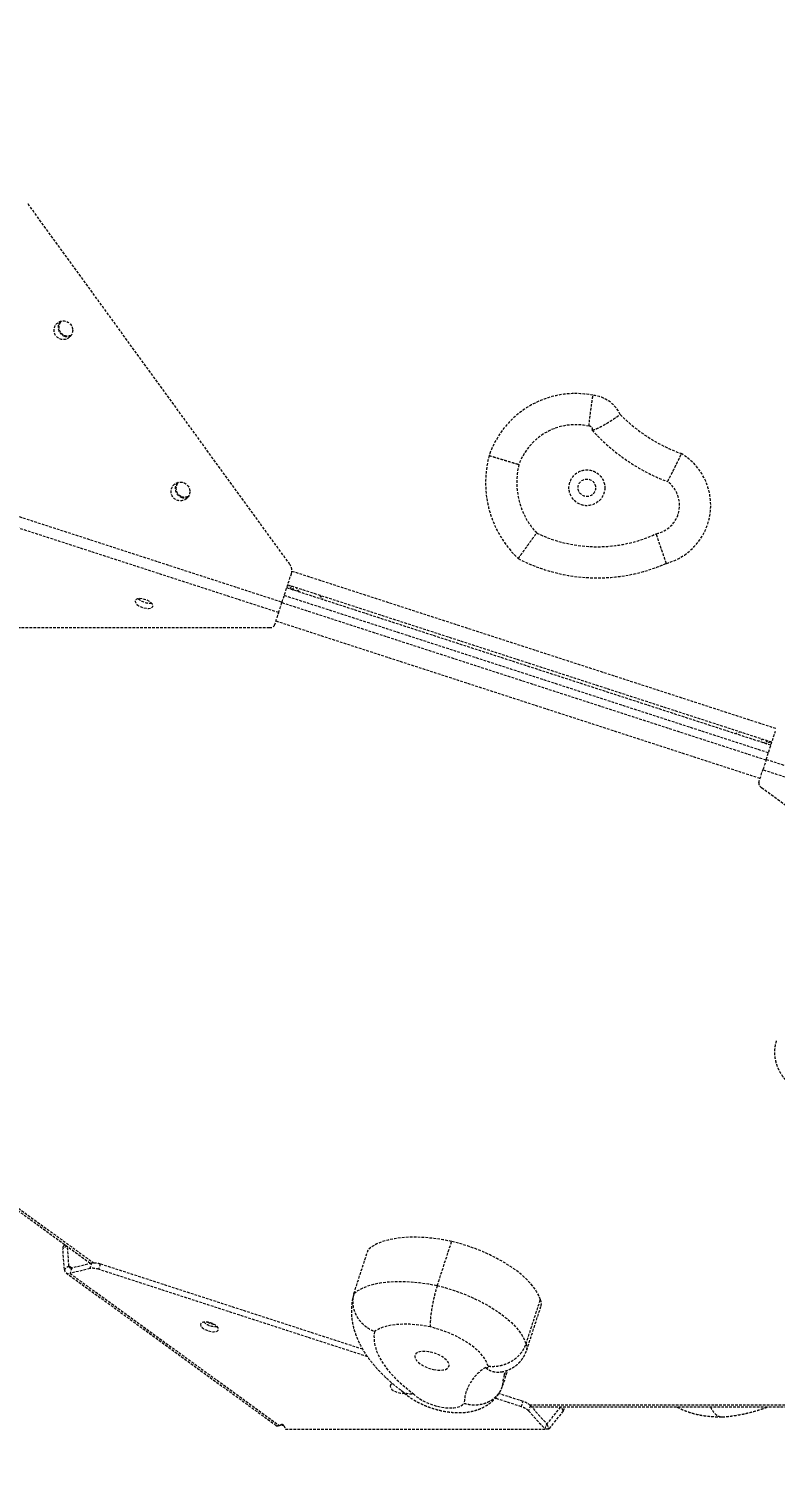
# Model space of a CAD drawing. Header units: millimetres. Extents: x -6061 to 5100, y -3651 to 3328.
# Drawn here: x 1292 to 1652, y -466 to 221 of the extents above; entities that cross this region are included whole.
import ezdxf

# ---------------------------------------------------------------- set-up
doc = ezdxf.new("R2010")
doc.units = ezdxf.units.MM
doc.linetypes.add('HIDDEN', pattern=[1.905, 1.27, -0.635])
for name, color, linetype in [('DIKOM_ОБЪЕКТ', 7, 'Continuous'), ('DIKOM_РАЗМЕР_ЗОНА', 7, 'Continuous'), ('DIKOM_РАЗМЕР_ОБЪЕКТА', 7, 'Continuous')]:
    doc.layers.add(name, color=color, linetype=linetype)
doc.styles.add('style1', font='arialbd.ttf', dxfattribs={"width": 0.8})
doc.dimstyles.new('1-50', dxfattribs={"dimtxt": 300, "dimasz": 200, "dimexe": 100, "dimexo": 0, "dimgap": 100, "dimtad": 1, "dimtxsty": 'style1', "dimcen": 200, "dimclrd": 7, "dimclre": 7, "dimclrt": 7, "dimadec": 1, "dimazin": 2, "dimtfac": 1, "dimtmove": 0, "dimatfit": 2, "dimfxl": 0, "dimlwd": 25, "dimlwe": 18, "dimarcsym": 0})

# ---------------------------------------------------------------- blocks, each defined once
blk = doc.blocks.new('*D0')
at = {"layer": 'Defpoints', "color": 0, "transparency": 16777216}
for p in [(3244.44, 1090.08), (-2954.24, -571.35), (3244.44, -1487.03)]:
    blk.add_point(p, dxfattribs=at)
at = {"layer": 'DIKOM_РАЗМЕР_ОБЪЕКТА', "color": 7, "lineweight": 18, "transparency": 16777216}
for p, q in [((3244.44, 1090.08), (3244.44, -1587.03)), ((-2954.24, -571.35), (-2954.24, -1587.03))]:
    blk.add_line(p, q, dxfattribs=at)
at = {"layer": 'DIKOM_РАЗМЕР_ОБЪЕКТА', "color": 7, "lineweight": 25, "transparency": 16777216}
blk.add_line((-2754.24, -1487.03), (3044.44, -1487.03), dxfattribs=at)
at = {"layer": 'DIKOM_РАЗМЕР_ОБЪЕКТА', "color": 7, "transparency": 16777216}
for points in [[(-2754.24, -1453.69), (-2754.24, -1520.36), (-2954.24, -1487.03)], [(3044.44, -1453.69), (3044.44, -1520.36), (3244.44, -1487.03)]]:
    blk.add_solid(points, dxfattribs=at)
at = {"layer": 'DIKOM_РАЗМЕР_ОБЪЕКТА', "color": 7, "transparency": 16777216, "insert": (279.31, -1118.98), "char_height": 300, "attachment_point": 5, "style": 'style1'}
blk.add_mtext('{\\fArial|b0|i0|c204|p34;\\H1.75x;6200}', dxfattribs=at)
blk = doc.blocks.new('*D1')
at = {"layer": 'Defpoints', "color": 0, "transparency": 16777216}
for p in [(2324.34, 3327.92), (-5419.16, -2822.08), (-1808.64, -2822.08)]:
    blk.add_point(p, dxfattribs=at)
at = {"layer": 'DIKOM_РАЗМЕР_ЗОНА', "color": 7, "lineweight": 18, "transparency": 16777216}
for p, q in [((2324.34, 3327.92), (-5519.16, 3327.92)), ((-1808.64, -2822.08), (-5519.16, -2822.08))]:
    blk.add_line(p, q, dxfattribs=at)
at = {"layer": 'DIKOM_РАЗМЕР_ЗОНА', "color": 7, "lineweight": 25, "transparency": 16777216}
blk.add_line((-5419.16, 3127.92), (-5419.16, -2622.08), dxfattribs=at)
at = {"layer": 'DIKOM_РАЗМЕР_ЗОНА', "color": 7, "transparency": 16777216}
for points in [[(-5452.49, 3127.92), (-5385.83, 3127.92), (-5419.16, 3327.92)], [(-5452.49, -2622.08), (-5385.83, -2622.08), (-5419.16, -2822.08)]]:
    blk.add_solid(points, dxfattribs=at)
at = {"layer": 'DIKOM_РАЗМЕР_ЗОНА', "color": 7, "transparency": 16777216, "insert": (-5787.21, -178.18), "char_height": 300, "attachment_point": 5, "rotation": 90, "style": 'style1'}
blk.add_mtext('{\\fArial|b0|i0|c204|p34;\\H1.75x;6150}', dxfattribs=at)
blk = doc.blocks.new('*D2')
at = {"layer": 'Defpoints', "color": 0, "transparency": 16777216}
for p in [(5097.78, 1174.32), (-4808.91, -571.39), (5097.78, -3550.63)]:
    blk.add_point(p, dxfattribs=at)
at = {"layer": 'DIKOM_РАЗМЕР_ЗОНА', "color": 7, "lineweight": 18, "transparency": 16777216}
for p, q in [((5097.78, 1174.32), (5097.78, -3650.63)), ((-4808.91, -571.39), (-4808.91, -3650.63))]:
    blk.add_line(p, q, dxfattribs=at)
at = {"layer": 'DIKOM_РАЗМЕР_ЗОНА', "color": 7, "lineweight": 25, "transparency": 16777216}
blk.add_line((-4608.91, -3550.63), (4897.78, -3550.63), dxfattribs=at)
at = {"layer": 'DIKOM_РАЗМЕР_ЗОНА', "color": 7, "transparency": 16777216}
for points in [[(-4608.91, -3517.3), (-4608.91, -3583.96), (-4808.91, -3550.63)], [(4897.78, -3517.3), (4897.78, -3583.96), (5097.78, -3550.63)]]:
    blk.add_solid(points, dxfattribs=at)
at = {"layer": 'DIKOM_РАЗМЕР_ЗОНА', "color": 7, "transparency": 16777216, "insert": (864.15, -3182.58), "char_height": 300, "attachment_point": 5, "style": 'style1'}
blk.add_mtext('{\\fArial|b0|i0|c204|p34;\\H1.75x;9900}', dxfattribs=at)
blk = doc.blocks.new('*D3')
at = {"layer": 'Defpoints', "color": 0, "transparency": 16777216}
for p in [(-3174.2, 1527.92), (2804.07, 1527.92), (-2373.39, -1022.08)]:
    blk.add_point(p, dxfattribs=at)
at = {"layer": 'DIKOM_РАЗМЕР_ОБЪЕКТА', "color": 7, "lineweight": 18, "transparency": 16777216}
for p, q in [((2804.07, 1527.92), (-3274.2, 1527.92)), ((-2373.39, -1022.08), (-3274.2, -1022.08))]:
    blk.add_line(p, q, dxfattribs=at)
at = {"layer": 'DIKOM_РАЗМЕР_ОБЪЕКТА', "color": 7, "lineweight": 25, "transparency": 16777216}
blk.add_line((-3174.2, -822.08), (-3174.2, 1327.92), dxfattribs=at)
at = {"layer": 'DIKOM_РАЗМЕР_ОБЪЕКТА', "color": 7, "transparency": 16777216}
for points in [[(-3207.54, 1327.92), (-3140.87, 1327.92), (-3174.2, 1527.92)], [(-3207.54, -822.08), (-3140.87, -822.08), (-3174.2, -1022.08)]]:
    blk.add_solid(points, dxfattribs=at)
at = {"layer": 'DIKOM_РАЗМЕР_ОБЪЕКТА', "color": 7, "transparency": 16777216, "insert": (-3542.25, 166.98), "char_height": 300, "attachment_point": 5, "rotation": 90, "style": 'style1'}
blk.add_mtext('{\\fArial|b0|i0|c204|p34;\\H1.75x;2550}', dxfattribs=at)

msp = doc.modelspace()

# ---------------------------------------------------------------- linework, layer by layer
at = {"layer": 'DIKOM_ОБЪЕКТ', "color": 7, "linetype": 'HIDDEN', "lineweight": 15}
for p, q in [((1417.672, -36.775), (1291.409, 137.027)), ((1307.162, 79.876), (1307.661, 80.445)), ((1363.591, 2.213), (1364.086, 2.777)), ((1274.569, -9.606), (1413.95, -54.898)), ((1412.291, -60.002), (1272.91, -14.71)), ((1413.95, -54.898), (1418.382, -41.259)), ((1418.621, -39.956), (1652.175, -115.842)), ((1649.382, -123.869), (1416.162, -48.091)), ((1649.845, -122.445), (1416.625, -46.667)), ((1418.614, -48.888), (1417.117, -46.827)), ((1419.81, -49.276), (1418.312, -47.216)), ((1422.232, -50.063), (1420.735, -48.003)), ((1648.187, -127.549), (1414.966, -51.771)), ((1432.061, -51.683), (1433.558, -53.743)), ((1410.31, -66.1), (1412.291, -60.002)), ((1413.86, -55.174), (1647.081, -130.952)), ((1225.585, -67.172), (1407.791, -67.183)), ((1644.179, -139.884), (1410.958, -64.105)), ((1631.986, -118.217), (1634.409, -117.43)), ((1645.735, -121.11), (1643.312, -121.897)), ((1648.157, -121.897), (1645.735, -122.684)), ((1649.353, -122.285), (1646.93, -123.072)), ((1647.171, -130.676), (1651.602, -117.037)), ((1647.171, -130.676), (1786.555, -175.96)), ((1643.531, -141.878), (1645.513, -135.78)), ((1784.896, -181.064), (1645.513, -135.78)), ((1644.933, -144.235), (1792.346, -251.324)), ((1153.988, -251.611), (1321.745, -373.494)), ((1154.327, -250.565), (1323.203, -373.261)), ((1309.363, -364.497), (1308.802, -364.904)), ((1488.7, -384.129), (1495.61, -362.863)), ((1310.175, -365.087), (1308.3, -366.449)), ((1309.056, -376.319), (1308.3, -366.449)), ((1311.227, -374.742), (1310.506, -365.328)), ((1448.524, -387.978), (1455.434, -366.712)), ((1311.227, -374.742), (1309.056, -376.319)), ((1309.871, -378.019), (1410.958, -451.46)), ((1312.569, -375.717), (1311.227, -374.742)), ((1312.568, -375.717), (1311.739, -378.269)), ((1321.359, -375.939), (1311.739, -378.269)), ((1311.739, -378.269), (1412.6, -451.546)), ((1322.188, -373.387), (1312.568, -375.717)), ((1321.359, -375.939), (1322.188, -373.387)), ((1326.32, -373.76), (1325.491, -376.312)), ((1455.085, -418.417), (1325.491, -376.312)), ((1452.751, -414.837), (1326.32, -373.76)), ((1531.431, -412.22), (1538.341, -390.954)), ((1531.755, -415.282), (1538.665, -394.015)), ((1520.167, -432.496), (1522.651, -424.851)), ((1529.209, -442.5), (1516.625, -438.411)), ((1530.038, -439.948), (1518.341, -436.147)), ((1529.209, -442.5), (1530.038, -439.948)), ((1533.521, -441.984), (1532.692, -444.536)), ((1532.692, -444.536), (1540.637, -453.302)), ((1533.1, -441.577), (1742.013, -441.577)), ((1533.521, -441.984), (1541.466, -450.75)), ((1534.099, -442.622), (1741.673, -442.622)), ((1547.98, -442.622), (1541.519, -450.75)), ((1549.318, -444.535), (1542.348, -453.302)), ((1549.318, -444.535), (1548.696, -442.622)), ((1549.746, -443.08), (1549.597, -442.622)), ((1412.6, -451.546), (1413.443, -451.13)), ((1414.678, -451.531), (1415.612, -453.307)), ((1415.612, -453.307), (1540.637, -453.302)), ((1540.637, -453.302), (1541.466, -450.75)), ((1542.348, -453.302), (1540.637, -453.302)), ((1541.519, -450.75), (1541.466, -450.75)), ((1541.519, -450.75), (1542.348, -453.302))]:
    msp.add_line(p, q, dxfattribs=at)
at = {"layer": 'DIKOM_ОБЪЕКТ', "color": 7, "linetype": 'HIDDEN', "lineweight": 15, "flags": 128}
for points in [[(1351.449, -55.889), (1350.847, -55.216), (1349.967, -54.575), (1348.88, -54.019), (1347.674, -53.592), (1346.448, -53.328), (1345.299, -53.25), (1344.322, -53.364), (1343.595, -53.66), (1343.178, -54.114), (1343.104, -54.69), (1343.379, -55.341), (1343.98, -56.014), (1344.86, -56.655), (1345.947, -57.211), (1347.153, -57.639), (1348.379, -57.902), (1349.528, -57.98), (1350.505, -57.866), (1351.232, -57.57), (1351.649, -57.116), (1351.724, -56.54), (1351.449, -55.889)], [(1345.014, -53.262), (1345.041, -53.487), (1345.112, -53.713)], [(1412.291, -60.002), (1412.422, -59.601), (1412.581, -59.11), (1412.767, -58.539), (1412.975, -57.898), (1413.202, -57.199), (1413.443, -56.457), (1413.694, -55.685), (1413.95, -54.898)], [(1647.171, -130.676), (1646.915, -131.463), (1646.664, -132.235), (1646.423, -132.978), (1646.196, -133.676), (1645.988, -134.317), (1645.802, -134.888), (1645.643, -135.379), (1645.513, -135.78)], [(1495.61, -362.863), (1491.314, -362.053), (1487.087, -361.444), (1482.963, -361.043), (1478.975, -360.851), (1475.155, -360.871), (1471.533, -361.103), (1468.137, -361.544), (1464.996, -362.191), (1462.133, -363.038), (1459.572, -364.08), (1457.333, -365.308), (1455.434, -366.712)], [(1538.341, -390.954), (1537.577, -388.961), (1536.484, -386.925), (1535.068, -384.862), (1533.343, -382.788), (1531.322, -380.72), (1529.021, -378.676), (1526.459, -376.67), (1523.656, -374.721), (1520.636, -372.842), (1517.422, -371.05), (1514.04, -369.36), (1510.518, -367.783), (1506.885, -366.334), (1503.169, -365.025), (1499.4, -363.864), (1495.61, -362.863)], [(1448.524, -387.978), (1450.423, -386.575), (1452.662, -385.347), (1455.223, -384.305), (1458.086, -383.457), (1461.227, -382.81), (1464.623, -382.369), (1468.245, -382.138), (1472.066, -382.118), (1476.053, -382.309), (1480.177, -382.711), (1484.404, -383.319), (1488.7, -384.129)], [(1488.7, -384.129), (1492.49, -385.131), (1496.259, -386.291), (1499.975, -387.601), (1503.608, -389.05), (1507.13, -390.626), (1510.512, -392.317), (1513.726, -394.109), (1516.746, -395.987), (1519.549, -397.937), (1522.111, -399.942), (1524.412, -401.987), (1526.433, -404.054), (1528.159, -406.128), (1529.574, -408.191), (1530.667, -410.228), (1531.431, -412.22)], [(1374.777, -402.425), (1374.633, -402.98), (1374.839, -403.62), (1375.378, -404.293), (1376.208, -404.945), (1377.26, -405.522), (1378.449, -405.978), (1379.68, -406.276), (1380.852, -406.392), (1381.87, -406.317), (1382.652, -406.056), (1383.135, -405.63), (1383.279, -405.075), (1383.074, -404.435), (1382.534, -403.762), (1381.705, -403.111), (1380.652, -402.533), (1379.463, -402.077), (1378.232, -401.779), (1377.061, -401.663), (1376.042, -401.739), (1375.26, -402), (1374.777, -402.425)], [(1485.381, -404.074), (1482.009, -403.47), (1478.706, -403.046), (1475.505, -402.805), (1472.439, -402.75), (1469.537, -402.881), (1466.829, -403.198), (1464.342, -403.697), (1462.101, -404.373), (1460.128, -405.219), (1458.443, -406.227)], [(1513.185, -422.957), (1512.633, -421.334), (1511.741, -419.664), (1510.522, -417.968), (1508.99, -416.267), (1507.166, -414.582), (1505.071, -412.935), (1502.732, -411.347), (1500.178, -409.836), (1497.441, -408.423), (1494.557, -407.125), (1491.56, -405.958), (1488.489, -404.937), (1485.381, -404.074)], [(1458.443, -406.227), (1458.168, -408.46), (1458.241, -410.785), (1458.663, -413.19), (1459.432, -415.662), (1460.542, -418.188), (1461.988, -420.754), (1463.763, -423.346), (1465.856, -425.951), (1468.257, -428.554), (1470.952, -431.142), (1473.928, -433.701), (1477.168, -436.217)], [(1486.851, -424.535), (1488.498, -424.799), (1490.046, -424.881), (1491.433, -424.777), (1492.602, -424.492), (1493.505, -424.037), (1494.104, -423.43), (1494.376, -422.698), (1494.308, -421.869), (1493.905, -420.978), (1493.183, -420.061), (1492.17, -419.156), (1490.909, -418.299), (1489.451, -417.526), (1487.856, -416.869), (1486.189, -416.354), (1484.518, -416.002), (1482.912, -415.828), (1481.437, -415.839), (1480.152, -416.035), (1479.112, -416.407), (1478.357, -416.94), (1477.919, -417.613), (1477.816, -418.397), (1478.053, -419.262), (1478.618, -420.17), (1479.491, -421.086), (1480.633, -421.972), (1482, -422.791), (1483.534, -423.51), (1485.174, -424.099), (1486.851, -424.535)], [(1512.002, -423.615), (1512.348, -423.685), (1512.673, -423.705), (1512.953, -423.676), (1513.169, -423.599), (1513.307, -423.479), (1513.357, -423.325), (1513.315, -423.147), (1513.185, -422.957)], [(1466.079, -432.089), (1465.935, -432.644), (1466.141, -433.284), (1466.68, -433.957), (1467.51, -434.609), (1468.562, -435.186), (1469.751, -435.642), (1470.982, -435.94), (1472.154, -436.056), (1472.88, -436.024)], [(1467.251, -431.421), (1466.562, -431.664), (1466.079, -432.089)], [(1477.168, -436.217), (1478.484, -437.422), (1480.079, -438.581), (1481.908, -439.662), (1483.922, -440.635), (1486.065, -441.475), (1488.279, -442.157), (1490.503, -442.663), (1492.676, -442.98), (1494.739, -443.098), (1496.635, -443.015), (1498.312, -442.732), (1499.725, -442.258), (1500.834, -441.605), (1501.61, -440.792)]]:
    msp.add_lwpolyline(points, dxfattribs=at)
at = {"layer": 'DIKOM_ОБЪЕКТ', "color": 7, "linetype": 'HIDDEN', "lineweight": 15}
for centre, radius in [((1308.529, 76.03), 4.5), ((1560.755, 0.143), 8.627), ((1364.953, -1.639), 4.5), ((1560.755, 0.143), 4.225)]:
    msp.add_circle(centre, radius, dxfattribs=at)
for centre, radius, start, end in [((1310.499, 77.452), 4.5, 141.486176, 252), ((1310.499, 77.452), 4.125, 144, 298.17499), ((1310.499, 77.452), 4.5, 252, 290.163853), ((1555.257, 1.621), 43.904, 78.911667, 161.311209), ((1562.036, 28.407), 16.382, 25.432266, 84.167272), ((1632.941, 90.757), 78.79, 224.590804, 250.285703), ((1555.257, 1.621), 28.904, 76.892468, 160.352499), ((1562.036, 28.407), 1.382, 338.732981, 99.325061), ((1632.941, 90.757), 93.79, 222.076241, 249.175297), ((1562.505, 2.663), 50.545, 165.065466, 226.451808), ((1591.411, -8.272), 29.006, 285.298895, 58.973285), ((1562.505, 2.663), 35.545, 165.871205, 223.142813), ((1366.926, -0.214), 4.5, 141.514206, 252), ((1366.926, -0.214), 4.125, 143.965252, 298.129823), ((1591.411, -8.272), 14.006, 281.348724, 54.236216), ((1366.926, -0.214), 4.5, 252, 290.136422), ((1565.752, 39.432), 67.689, 244.461547, 294.821662), ((1565.752, 39.432), 82.689, 242.586998, 293.757625), ((1413.627, -39.714), 5, 341.998453, 35.997497), ((1350.162, -47.156), 8.264, 228.056835, 275.94009), ((1408.24, -64.757), 2.468, 259.516566, 327.02068), ((1645.996, -142.008), 2.468, 176.979563, 244.483398), ((1309.917, -366.121), 1.65, 132.49341, 191.495468), ((1311.069, -376.37), 2.013, 178.532979, 289.458148), ((1312.233, -374.768), 1.007, 178.53277, 289.458508), ((1322.721, -383.913), 8.09, 69.980907, 99.693956), ((1323.55, -381.362), 8.091, 69.982213, 99.69265), ((1534.782, -392.878), 4.046, 343.678825, 28.405323), ((1381.688, -395.619), 8.216, 227.903931, 276.095359), ((1382.525, -393.063), 9.768, 242.803498, 261.163234), ((1527.873, -414.145), 4.045, 343.67912, 28.407701), ((1522.691, -441.814), 21.106, 120.427666, 177.223923), ((1536.527, -432.174), 16.363, 162.114444, 181.126534), ((1527.725, -447.9), 8.282, 45.590728, 73.785204), ((1526.896, -450.452), 8.282, 45.590465, 73.78504), ((1548.205, -443.417), 1.577, 314.872637, 12.362514)]:
    msp.add_arc(centre, radius, start, end, dxfattribs=at)
msp.add_ellipse((1413.995, -451.531), major_axis=(0.713, -0.232), ratio=0.5627972, start_param=0.5236631, end_param=2.6180583, dxfattribs=at)
for points, knots in [([(1561.812, 29.772), (1561.813, 29.785), (1561.851, 30.91), (1562.069, 32.877), (1562.394, 35.533), (1562.7, 37.773), (1562.981, 39.781), (1563.231, 41.512), (1563.435, 42.907), (1563.586, 43.932), (1563.682, 44.581), (1563.695, 44.664), (1563.701, 44.705)], [0, 0, 0, 0, 0.0016819, 0.1432382, 0.2503976, 0.357561, 0.4646509, 0.5717357, 0.6788038, 0.7858674, 0.8929336, 1, 1, 1, 1]), ([(1563.324, 27.906), (1563.333, 27.908), (1563.973, 28.026), (1565.224, 28.471), (1567.137, 29.363), (1569.11, 30.442), (1571.031, 31.591), (1572.744, 32.677), (1574.182, 33.626), (1575.349, 34.415), (1576.188, 34.994), (1576.729, 35.371), (1576.797, 35.419), (1576.831, 35.443)], [0, 0, 0, 0, 0.0010792, 0.0812565, 0.1643759, 0.2682245, 0.3751121, 0.4780715, 0.5839556, 0.6864855, 0.7919582, 0.8944903, 1, 1, 1, 1]), ([(1513.668, 15.689), (1513.708, 15.677), (1513.789, 15.652), (1514.416, 15.463), (1515.408, 15.163), (1516.759, 14.754), (1518.434, 14.248), (1520.376, 13.661), (1522.54, 13.005), (1525.075, 12.237), (1526.949, 11.669), (1528.011, 11.347), (1528.036, 11.339)], [0, 0, 0, 0, 0.1073086, 0.2146134, 0.3219189, 0.4292237, 0.5365494, 0.6438742, 0.7512562, 0.8586368, 0.9966447, 1, 1, 1, 1]), ([(1599.597, 3.093), (1599.605, 3.108), (1600.146, 4.113), (1601.069, 5.867), (1602.296, 8.265), (1603.304, 10.276), (1604.206, 12.105), (1604.965, 13.666), (1605.581, 14.945), (1606.024, 15.872), (1606.309, 16.471), (1606.344, 16.546), (1606.362, 16.585)], [0, 0, 0, 0, 0.0020429, 0.1451466, 0.2509369, 0.3597593, 0.4650838, 0.5734336, 0.6785533, 0.7867065, 0.8918251, 1, 1, 1, 1]), ([(1527.682, -33.972), (1527.706, -33.938), (1527.755, -33.87), (1528.133, -33.339), (1528.731, -32.501), (1529.546, -31.361), (1530.558, -29.948), (1531.738, -28.306), (1533.059, -26.473), (1534.662, -24.258), (1535.863, -22.61), (1536.562, -21.655), (1536.57, -21.644)], [0, 0, 0, 0, 0.1058299, 0.2116568, 0.3174648, 0.4232755, 0.5294696, 0.6356706, 0.7428797, 0.8500949, 0.9982854, 1, 1, 1, 1]), ([(1599.065, -36.25), (1599.051, -36.212), (1599.024, -36.136), (1598.806, -35.52), (1598.462, -34.547), (1597.996, -33.223), (1597.417, -31.572), (1596.754, -29.665), (1596.015, -27.522), (1595.153, -24.985), (1594.524, -23.094), (1594.173, -22.02), (1594.168, -22.004)], [0, 0, 0, 0, 0.1053843, 0.213832, 0.3192154, 0.4276527, 0.5331376, 0.6416657, 0.7474217, 0.8562226, 0.997849, 1, 1, 1, 1]), ([(1652.063, -266.229), (1651.938, -266.587), (1651.554, -267.684), (1651.24, -269.6), (1651.102, -271.906), (1651.269, -274.181), (1651.704, -276.399), (1652.395, -278.55), (1653.334, -280.626), (1654.517, -282.632), (1655.953, -284.574), (1657.658, -286.457), (1659.646, -288.272), (1661.899, -289.99), (1664.367, -291.567), (1666.981, -292.976), (1669.693, -294.194), (1671.596, -294.925), (1672.586, -295.246), (1672.637, -295.262)], [0, 0, 0, 0, 0.0285079, 0.087501, 0.1454764, 0.2028292, 0.2599861, 0.317446, 0.3758096, 0.4358166, 0.4983382, 0.5642421, 0.6339696, 0.7068476, 0.7806571, 0.8535626, 0.9252623, 0.9961359, 1, 1, 1, 1]), ([(1488.7, -384.129), (1488.469, -384.866), (1488.008, -386.341), (1487.365, -388.746), (1486.783, -391.21), (1486.278, -393.681), (1485.867, -396.083), (1485.557, -398.352), (1485.362, -400.419), (1485.275, -402.402), (1485.32, -403.529), (1485.38, -404.061), (1485.381, -404.074)], [0, 0, 0, 0, 0.1073066, 0.2146122, 0.3219197, 0.4292251, 0.5365498, 0.6438752, 0.7512564, 0.8586365, 0.9966443, 1, 1, 1, 1]), ([(1448.401, -388.427), (1448.233, -389.051), (1447.805, -390.639), (1447.414, -393.257), (1447.248, -396.256), (1447.389, -399.281), (1447.826, -402.327), (1448.562, -405.393), (1449.6, -408.479), (1450.949, -411.587), (1452.617, -414.713), (1454.608, -417.847), (1456.919, -420.972), (1459.536, -424.064), (1462.436, -427.101), (1465.6, -430.058), (1468.714, -432.718), (1470.872, -434.349), (1471.81, -435.058)], [0, 0, 0, 0, 0.03659806, 0.09319395, 0.1499354, 0.20729201, 0.26570739, 0.32560949, 0.38738973, 0.4513453, 0.5176121, 0.58608703, 0.6564018, 0.72798978, 0.80023447, 0.87255223, 0.94458824, 1, 1, 1, 1]), ([(1448.524, -387.978), (1448.332, -388.705), (1447.947, -390.158), (1447.877, -392.468), (1448.196, -394.791), (1448.914, -397.079), (1450.018, -399.262), (1451.467, -401.293), (1453.235, -403.104), (1455.518, -404.849), (1457.337, -405.79), (1458.43, -406.222), (1458.443, -406.227)], [0, 0, 0, 0, 0.1058258, 0.2116534, 0.3174618, 0.4232749, 0.5294706, 0.6356719, 0.742881, 0.8500952, 0.9982853, 1, 1, 1, 1]), ([(1513.185, -422.957), (1513.197, -422.958), (1514.225, -423.056), (1516.134, -423.118), (1518.873, -422.748), (1521.315, -422.079), (1523.642, -421.068), (1525.794, -419.755), (1527.704, -418.164), (1529.318, -416.347), (1530.614, -414.352), (1531.158, -412.931), (1531.431, -412.22)], [0, 0, 0, 0, 0.0016828, 0.1432378, 0.2503993, 0.3575608, 0.4646503, 0.5717375, 0.6788024, 0.7858673, 0.8929332, 1, 1, 1, 1]), ([(1519.458, -425.698), (1519.803, -425.648), (1520.822, -425.499), (1522.46, -424.976), (1524.334, -424.149), (1526.086, -423.067), (1527.686, -421.761), (1529.103, -420.246), (1530.297, -418.546), (1531.199, -416.881), (1531.566, -415.746), (1531.72, -415.271)], [0, 0, 0, 0, 0.0617772, 0.1822255, 0.3027694, 0.4237447, 0.545213, 0.6671167, 0.7893599, 0.9118592, 1, 1, 1, 1]), ([(1512.002, -423.615), (1512.006, -423.62), (1512.325, -423.961), (1513.158, -424.586), (1514.698, -425.337), (1516.523, -425.801), (1518.186, -425.932), (1519.151, -425.741), (1519.455, -425.68)], [0, 0, 0, 0, 0.002541, 0.1914639, 0.38732, 0.6320215, 0.8838805, 1, 1, 1, 1]), ([(1520.966, -427.162), (1520.987, -427.084), (1521.064, -426.8), (1521.295, -426.352), (1521.775, -425.678), (1522.151, -425.209), (1522.452, -424.94), (1522.454, -424.939)], [0, 0, 0, 0, 0.1251817, 0.4565514, 0.7399869, 0.9986938, 1, 1, 1, 1]), ([(1501.61, -440.792), (1501.625, -440.797), (1502.712, -441.149), (1504.663, -441.557), (1507.469, -441.634), (1509.937, -441.314), (1512.309, -440.61), (1514.474, -439.56), (1516.415, -438.174), (1518.032, -436.516), (1519.347, -434.614), (1519.891, -433.209), (1520.167, -432.496)], [0, 0, 0, 0, 0.0020444, 0.1451473, 0.2509374, 0.3597578, 0.4650835, 0.5734327, 0.6785538, 0.7867079, 0.8918269, 1, 1, 1, 1]), ([(1471.279, -434.621), (1471.355, -434.697), (1472.082, -435.432), (1473.628, -436.707), (1475.97, -438.396), (1478.503, -439.911), (1481.156, -441.25), (1483.893, -442.407), (1486.695, -443.382), (1489.549, -444.177), (1492.45, -444.783), (1495.398, -445.19), (1498.398, -445.376), (1501.337, -445.307), (1504.139, -444.976), (1506.719, -444.409), (1509.108, -443.613), (1511.304, -442.603), (1513.313, -441.385), (1515.131, -439.965), (1516.748, -438.357), (1518.19, -436.505), (1519.159, -434.91), (1519.602, -433.898), (1519.71, -433.65)], [0, 0, 0, 0, 0.00597419, 0.05774506, 0.11050343, 0.16327442, 0.21523268, 0.26639281, 0.31711172, 0.36785658, 0.41902593, 0.47112614, 0.52477216, 0.58055597, 0.63218777, 0.681582, 0.72836541, 0.77300437, 0.81609378, 0.85811915, 0.89943435, 0.94029328, 0.98539373, 1, 1, 1, 1]), ([(1471.8, -435.072), (1472.226, -435.342), (1473.092, -435.89), (1474.872, -436.323), (1476.302, -436.325), (1477.155, -436.218), (1477.168, -436.217)], [0, 0, 0, 0, 0.2934632, 0.5978061, 0.9939806, 1, 1, 1, 1]), ([(1604.319, -442.622), (1604.324, -442.625), (1605.132, -443.138), (1606.91, -443.954), (1609.686, -445.078), (1612.727, -445.972), (1615.995, -446.666), (1619.466, -447.128), (1622.737, -447.359), (1624.878, -447.359), (1625.771, -447.359)], [0, 0, 0, 0, 0.0008571, 0.1340772, 0.2737837, 0.4203378, 0.5729255, 0.729481, 0.887227, 1, 1, 1, 1]), ([(1620.305, -442.622), (1620.548, -443.108), (1621.093, -444.198), (1622.095, -445.5), (1623.243, -446.571), (1624.456, -447.184), (1625.366, -447.436), (1625.852, -447.345), (1625.93, -447.33)], [0, 0, 0, 0, 0.16102246, 0.3610871, 0.56115359, 0.76126048, 0.96136494, 1, 1, 1, 1]), ([(1625.932, -447.357), (1626.38, -447.333), (1627.994, -447.243), (1630.811, -446.94), (1634.373, -446.384), (1637.924, -445.645), (1641.445, -444.734), (1644.739, -443.736), (1646.819, -442.97), (1647.764, -442.622)], [0, 0, 0, 0, 0.0629466, 0.2270862, 0.3891476, 0.5496093, 0.7089931, 0.8678148, 1, 1, 1, 1]), ([(1410.942, -451.448), (1410.942, -451.448), (1411.138, -451.71), (1411.684, -451.771), (1412.279, -451.625), (1412.6, -451.546)], [0, 0, 0, 0, 0.00003498, 0.46080537, 1, 1, 1, 1]), ([(1414.699, -451.571), (1414.468, -451.546), (1414.041, -451.499), (1413.666, -451.29), (1413.493, -451.194)], [0, 0, 0, 0, 0.5397496, 1, 1, 1, 1])]:
    msp.add_open_spline(points, degree=3, knots=knots, dxfattribs=at)

# ---------------------------------------------------------------- dimensions: what is measured, and where the dimension line sits
at = {"layer": 'DIKOM_РАЗМЕР_ЗОНА'}
dim = msp.add_linear_dim(base=(-5419.159, -2822.077), p1=(2324.34, 3327.923), p2=(-1808.638, -2822.077), angle=90, text='{\\fArial|b0|i0|c204|p34;\\H1.75x;<>}', dimstyle='1-50', dxfattribs=at)
dim.commit()
dim.dimension.update_dxf_attribs({"geometry": '*D1', "text_midpoint": (-5419.159, -178.183), "dimtype": 160})
dim = msp.add_linear_dim(base=(5097.777, -3550.63), p1=(-4808.913, -571.389), p2=(5097.777, 1174.316), text='{\\fArial|b0|i0|c204|p34;\\H1.75x;9900}', dimstyle='1-50', dxfattribs=at)
dim.commit()
dim.dimension.update_dxf_attribs({"geometry": '*D2', "text_midpoint": (864.153, -3550.63), "dimtype": 160})
at = {"layer": 'DIKOM_РАЗМЕР_ОБЪЕКТА'}
dim = msp.add_linear_dim(base=(-3174.204, 1527.923), p1=(-2373.391, -1022.077), p2=(2804.073, 1527.923), angle=90, text='{\\fArial|b0|i0|c204|p34;\\H1.75x;<>}', dimstyle='1-50', dxfattribs=at)
dim.commit()
dim.dimension.update_dxf_attribs({"geometry": '*D3', "text_midpoint": (-3174.204, 166.976), "dimtype": 160})
dim = msp.add_linear_dim(base=(3244.443, -1487.027), p1=(-2954.235, -571.349), p2=(3244.443, 1090.082), text='{\\fArial|b0|i0|c204|p34;\\H1.75x;6200}', dimstyle='1-50', dxfattribs=at)
dim.commit()
dim.dimension.update_dxf_attribs({"geometry": '*D0', "text_midpoint": (279.308, -1487.027), "dimtype": 160})

doc.saveas('drawing.dxf')
